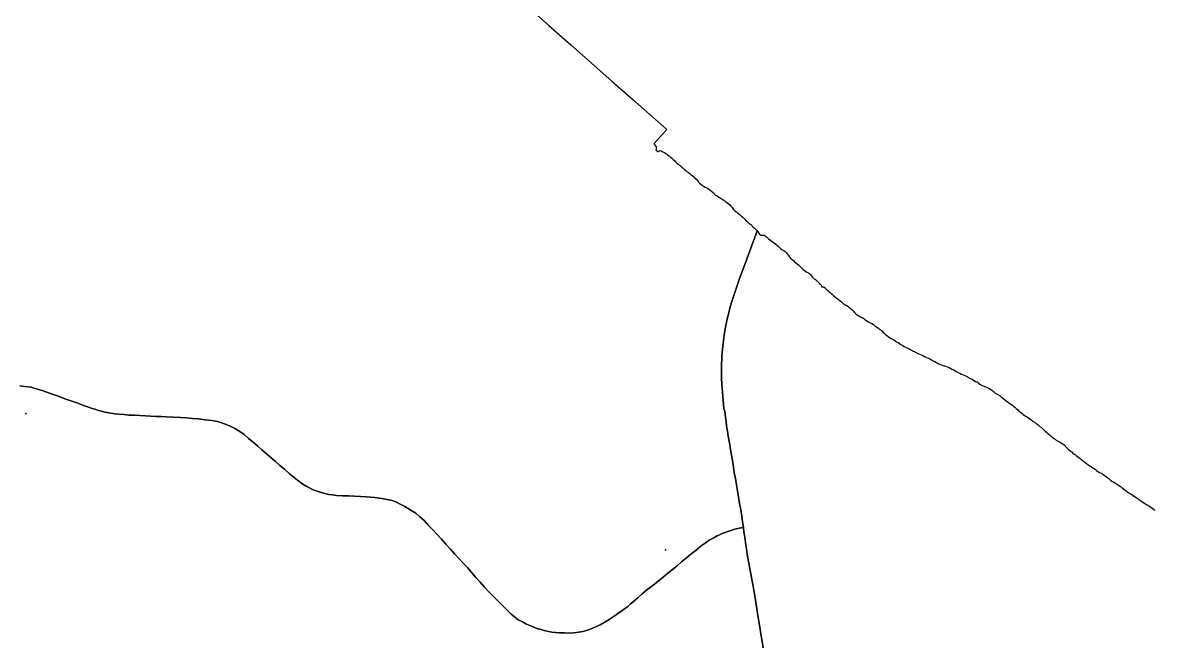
# Model space of a CAD drawing. Header units: inches. Extents: x 11258954 to 11313122, y 3645444 to 3695200.
# Drawn here: x 11284530 to 11292280, y 3682498 to 3686759 of the extents above; entities that cross this region are included whole.
import ezdxf

# ---------------------------------------------------------------- set-up
doc = ezdxf.new("R2010")
doc.units = ezdxf.units.IN
doc.header["$MEASUREMENT"] = 0
for name, color, linetype in [('CorporateLimit', 22, 'Continuous'), ('PollingPlace', 42, 'Continuous'), ('VotingPrecinct', 233, 'Continuous'), ('Ward', 133, 'Continuous')]:
    doc.layers.add(name, color=color, linetype=linetype)

msp = doc.modelspace()

# ---------------------------------------------------------------- linework, layer by layer
at = {"layer": 'CorporateLimit'}
msp.add_polyline3d([(11288000, 3686858, 0), (11288134, 3686739.75, 0), (11288285, 3686608.25, 0), (11288445, 3686465.75, 0), (11288566, 3686359.5, 0), (11288708, 3686233.75, 0), (11288942, 3686028.25, 0), (11288853, 3685930.75, 0), (11288858, 3685926.5, 0), (11288862, 3685919.5, 0), (11288868, 3685910, 0), (11288869, 3685903.75, 0), (11288869, 3685899.5, 0), (11288868, 3685892.25, 0), (11288866, 3685889, 0), (11288868, 3685887.5, 0), (11288880, 3685877.25, 0), (11288881, 3685878.25, 0), (11288883, 3685878.25, 0), (11288892, 3685883, 0), (11288897, 3685883.5, 0), (11288902, 3685883, 0), (11288910, 3685878, 0), (11288919, 3685872.5, 0), (11288928, 3685867.5, 0), (11288939, 3685861.25, 0), (11288947, 3685855, 0), (11288957, 3685847.5, 0), (11288967, 3685838.75, 0), (11288976, 3685831.5, 0), (11288985, 3685822.25, 0), (11288993, 3685814.75, 0), (11289001, 3685807.5, 0), (11289008, 3685799.5, 0), (11289017, 3685793.5, 0), (11289025, 3685786, 0), (11289035, 3685778.75, 0), (11289045, 3685771, 0), (11289054, 3685763, 0), (11289060, 3685756.5, 0), (11289063, 3685753.25, 0), (11289071, 3685746.75, 0), (11289079, 3685739.5, 0), (11289081, 3685738.25, 0), (11289090, 3685733, 0), (11289100, 3685726, 0), (11289108, 3685718.5, 0), (11289117, 3685711.25, 0), (11289126, 3685703.5, 0), (11289134, 3685695.75, 0), (11289144, 3685687.5, 0), (11289151, 3685678.5, 0), (11289159, 3685668.25, 0), (11289166, 3685660, 0), (11289174, 3685652.75, 0), (11289183, 3685646, 0), (11289184, 3685645, 0), (11289193, 3685639.25, 0), (11289203, 3685633.75, 0), (11289215, 3685628.5, 0), (11289226, 3685621, 0), (11289237, 3685614, 0), (11289248, 3685606.5, 0), (11289258, 3685597.75, 0), (11289266, 3685589.75, 0), (11289269, 3685586.5, 0), (11289273, 3685581.25, 0), (11289273, 3685581, 0), (11289279, 3685576.75, 0), (11289283, 3685574, 0), (11289288, 3685570.75, 0), (11289298, 3685565.25, 0), (11289307, 3685560, 0), (11289317, 3685554.25, 0), (11289326, 3685548.5, 0), (11289335, 3685541.5, 0), (11289338, 3685539, 0), (11289345, 3685534, 0), (11289353, 3685527.5, 0), (11289361, 3685521.25, 0), (11289370, 3685514.75, 0), (11289381, 3685504, 0), (11289390, 3685493.5, 0), (11289396, 3685482.25, 0), (11289402, 3685475.5, 0), (11289405, 3685473.5, 0), (11289408, 3685471.25, 0), (11289418, 3685464.5, 0), (11289426, 3685457.5, 0), (11289435, 3685450, 0), (11289441, 3685445, 0), (11289443, 3685443.75, 0), (11289450, 3685438.25, 0), (11289453, 3685435.5, 0), (11289461, 3685428.25, 0), (11289469, 3685421.5, 0), (11289476, 3685413.5, 0), (11289482, 3685405.5, 0), (11289490, 3685399.5, 0), (11289499, 3685392.5, 0), (11289508, 3685385.5, 0), (11289517, 3685377.5, 0), (11289525, 3685368.75, 0), (11289527, 3685367.25, 0), (11289531, 3685362.25, 0), (11289540, 3685354, 0), (11289549, 3685345.25, 0), (11289557, 3685336.5, 0), (11289564, 3685328, 0), (11289571, 3685318, 0), (11289578, 3685309.25, 0), (11289585, 3685305.5, 0), (11289596, 3685304.25, 0), (11289606, 3685304, 0), (11289616, 3685300.5, 0), (11289617, 3685298, 0), (11289624, 3685293, 0), (11289626, 3685291.5, 0), (11289632, 3685285.5, 0), (11289641, 3685277.5, 0), (11289651, 3685269.5, 0), (11289659, 3685262.5, 0), (11289662, 3685260.5, 0), (11289668, 3685257, 0), (11289679, 3685250.25, 0), (11289687, 3685244.25, 0), (11289696, 3685236.75, 0), (11289705, 3685228.5, 0), (11289708, 3685225.25, 0), (11289713, 3685220, 0), (11289719, 3685214.5, 0), (11289722, 3685211.25, 0), (11289732, 3685204.5, 0), (11289732, 3685204.25, 0), (11289743, 3685199, 0), (11289751, 3685194, 0), (11289757, 3685188, 0), (11289759, 3685186.25, 0), (11289760, 3685184.5, 0), (11289766, 3685176.25, 0), (11289772, 3685167.75, 0), (11289780, 3685157.75, 0), (11289786, 3685149, 0), (11289791, 3685143, 0), (11289793, 3685141.75, 0), (11289800, 3685137.25, 0), (11289808, 3685131, 0), (11289816, 3685122.75, 0), (11289824, 3685116.5, 0), (11289834, 3685109, 0), (11289843, 3685101.5, 0), (11289851, 3685094.5, 0), (11289858, 3685087.5, 0), (11289865, 3685079, 0), (11289873, 3685071.5, 0), (11289882, 3685064.5, 0), (11289891, 3685057.75, 0), (11289901, 3685051.5, 0), (11289911, 3685046.25, 0), (11289920, 3685040, 0), (11289928, 3685033.5, 0), (11289932, 3685027, 0), (11289932, 3685026.25, 0), (11289936, 3685019.25, 0), (11289941, 3685014.25, 0), (11289949, 3685008.5, 0), (11289952, 3685005.75, 0), (11289959, 3685000.5, 0), (11289967, 3684994.75, 0), (11289974, 3684987.5, 0), (11289982, 3684979, 0), (11289990, 3684972.25, 0), (11289998, 3684965.25, 0), (11290001, 3684961, 0), (11290001, 3684956.25, 0), (11290000, 3684952.75, 0), (11290003, 3684951.5, 0), (11290012, 3684951.25, 0), (11290019, 3684948.25, 0), (11290027, 3684942, 0), (11290030, 3684938.5, 0), (11290035, 3684933, 0), (11290037, 3684931.5, 0), (11290044, 3684925.5, 0), (11290052, 3684919, 0), (11290060, 3684913, 0), (11290068, 3684906.25, 0), (11290076, 3684897.75, 0), (11290086, 3684889.25, 0), (11290097, 3684880.25, 0), (11290107, 3684871.5, 0), (11290117, 3684863.75, 0), (11290129, 3684855.75, 0), (11290137, 3684849.5, 0), (11290147, 3684840.5, 0), (11290157, 3684832.25, 0), (11290162, 3684829, 0), (11290169, 3684825, 0), (11290182, 3684818.75, 0), (11290189, 3684812.75, 0), (11290199, 3684803.25, 0), (11290210, 3684794.5, 0), (11290218, 3684786.5, 0), (11290227, 3684776, 0), (11290236, 3684766.75, 0), (11290245, 3684758.75, 0), (11290256, 3684752, 0), (11290267, 3684745.75, 0), (11290279, 3684741.25, 0), (11290290, 3684734.25, 0), (11290300, 3684726.5, 0), (11290300, 3684726, 0), (11290311, 3684718.75, 0), (11290322, 3684712, 0), (11290330, 3684707.75, 0), (11290334, 3684706, 0), (11290345, 3684699.75, 0), (11290356, 3684693, 0), (11290367, 3684685.5, 0), (11290378, 3684678, 0), (11290387, 3684671, 0), (11290388, 3684670.25, 0), (11290399, 3684662.25, 0), (11290410, 3684655.25, 0), (11290416, 3684649.25, 0), (11290423, 3684639.75, 0), (11290430, 3684634, 0), (11290432, 3684632, 0), (11290440, 3684625, 0), (11290449, 3684618.75, 0), (11290457, 3684612.25, 0), (11290466, 3684605.5, 0), (11290478, 3684598.5, 0), (11290488, 3684593.25, 0), (11290497, 3684587.75, 0), (11290507, 3684579.75, 0), (11290515, 3684574.5, 0), (11290525, 3684569.5, 0), (11290535, 3684564, 0), (11290536, 3684563.5, 0), (11290545, 3684557.5, 0), (11290557, 3684550.5, 0), (11290567, 3684543.75, 0), (11290575, 3684538.5, 0), (11290577, 3684537.75, 0), (11290586, 3684534.25, 0), (11290587, 3684533.75, 0), (11290596, 3684529.25, 0), (11290605, 3684524, 0), (11290617, 3684517.5, 0), (11290626, 3684512.25, 0), (11290627, 3684511.75, 0), (11290630, 3684510.25, 0), (11290639, 3684506, 0), (11290649, 3684501, 0), (11290652, 3684499.25, 0), (11290660, 3684495.75, 0), (11290672, 3684490.75, 0), (11290683, 3684485.75, 0), (11290694, 3684481, 0), (11290706, 3684475, 0), (11290719, 3684468.25, 0), (11290731, 3684463.25, 0), (11290743, 3684458, 0), (11290754, 3684452, 0), (11290765, 3684445.75, 0), (11290776, 3684440.5, 0), (11290788, 3684433.5, 0), (11290799, 3684426.75, 0), (11290806, 3684424.25, 0), (11290814, 3684419.25, 0), (11290826, 3684414.5, 0), (11290839, 3684411, 0), (11290850, 3684407.5, 0), (11290862, 3684403.5, 0), (11290874, 3684399, 0), (11290882, 3684395.25, 0), (11290884, 3684394.25, 0), (11290894, 3684388.5, 0), (11290906, 3684383, 0), (11290917, 3684376, 0), (11290927, 3684369.75, 0), (11290937, 3684364.75, 0), (11290949, 3684359.75, 0), (11290960, 3684354.25, 0), (11290971, 3684349, 0), (11290977, 3684346.25, 0), (11290983, 3684343.75, 0), (11290993, 3684339.25, 0), (11291000, 3684334.75, 0), (11291004, 3684332.75, 0), (11291010, 3684329, 0), (11291014, 3684326.25, 0), (11291025, 3684321.25, 0), (11291033, 3684318.5, 0), (11291042, 3684312, 0), (11291052, 3684305.25, 0), (11291061, 3684302, 0), (11291063, 3684301.25, 0), (11291064, 3684301, 0), (11291070, 3684297.75, 0), (11291076, 3684291.25, 0), (11291085, 3684285.25, 0), (11291093, 3684279.5, 0), (11291100, 3684276.25, 0), (11291108, 3684274.75, 0), (11291120, 3684269.5, 0), (11291130, 3684265, 0), (11291140, 3684260.75, 0), (11291151, 3684254.75, 0), (11291161, 3684249.5, 0), (11291174, 3684239, 0), (11291176, 3684237.5, 0), (11291186, 3684227.75, 0), (11291199, 3684219.25, 0), (11291199, 3684219, 0), (11291215, 3684210.75, 0), (11291224, 3684205.75, 0), (11291232, 3684199.25, 0), (11291243, 3684188.5, 0), (11291252, 3684183, 0), (11291257, 3684178.25, 0), (11291266, 3684171.5, 0), (11291282, 3684160.5, 0), (11291291, 3684153.5, 0), (11291308, 3684141, 0), (11291316, 3684134.75, 0), (11291325, 3684127.25, 0), (11291334, 3684119.25, 0), (11291342, 3684110.75, 0), (11291353, 3684100, 0), (11291356, 3684097.5, 0), (11291366, 3684090.75, 0), (11291374, 3684084, 0), (11291382, 3684077, 0), (11291391, 3684071.5, 0), (11291400, 3684066.25, 0), (11291409, 3684060.75, 0), (11291418, 3684054.5, 0), (11291427, 3684047.25, 0), (11291436, 3684040.25, 0), (11291442, 3684035.75, 0), (11291446, 3684032.75, 0), (11291456, 3684026.5, 0), (11291465, 3684020.25, 0), (11291468, 3684018.25, 0), (11291476, 3684012.5, 0), (11291477, 3684011.75, 0), (11291484, 3684005.75, 0), (11291491, 3684000, 0), (11291495.4935, 3683996.377, 0), (11291499, 3683994.25, 0), (11291508, 3683987.5, 0), (11291516, 3683979.75, 0), (11291524, 3683972, 0), (11291533, 3683964.25, 0), (11291541, 3683956.5, 0), (11291548, 3683949.25, 0), (11291557, 3683943, 0), (11291565, 3683936.75, 0), (11291573, 3683929.5, 0), (11291581, 3683922.5, 0), (11291592, 3683914.25, 0), (11291600, 3683908.25, 0), (11291608, 3683902.5, 0), (11291617, 3683897.5, 0), (11291626, 3683892, 0), (11291635, 3683887.25, 0), (11291645, 3683882, 0), (11291654, 3683876.75, 0), (11291662, 3683870.5, 0), (11291670, 3683862, 0), (11291679, 3683852.25, 0), (11291686, 3683845, 0), (11291695, 3683836, 0), (11291703, 3683829.5, 0), (11291714, 3683821, 0), (11291722, 3683813.75, 0), (11291730, 3683807.25, 0), (11291739, 3683801.25, 0), (11291744, 3683797.5, 0), (11291753, 3683790.75, 0), (11291762, 3683784, 0), (11291771, 3683776.75, 0), (11291780, 3683770.25, 0), (11291788, 3683763.75, 0), (11291796, 3683757, 0), (11291805, 3683750.5, 0), (11291813, 3683743.5, 0), (11291821, 3683737, 0), (11291831, 3683730.75, 0), (11291840, 3683724.75, 0), (11291849, 3683719.25, 0), (11291858, 3683712.75, 0), (11291867, 3683707, 0), (11291876, 3683700.75, 0), (11291885, 3683694.75, 0), (11291893, 3683688, 0), (11291904, 3683681.5, 0), (11291915, 3683675.75, 0), (11291924, 3683670.5, 0), (11291933, 3683664.5, 0), (11291943, 3683658, 0), (11291953, 3683650.25, 0), (11291962, 3683643.5, 0), (11291971, 3683636.25, 0), (11291980, 3683628.75, 0), (11291990, 3683622.5, 0), (11291999, 3683616.25, 0), (11292009, 3683610.75, 0), (11292020, 3683603.25, 0), (11292032, 3683595.25, 0), (11292042, 3683589, 0), (11292052, 3683582.5, 0), (11292060, 3683575.75, 0), (11292069, 3683568.25, 0), (11292077, 3683561, 0), (11292087, 3683554.25, 0), (11292095, 3683548, 0), (11292105, 3683542.5, 0), (11292115, 3683536.5, 0), (11292125, 3683530.25, 0), (11292135, 3683523.5, 0), (11292145, 3683516.5, 0), (11292156, 3683508.75, 0), (11292166, 3683501.75, 0), (11292176, 3683494.25, 0), (11292187, 3683486.5, 0), (11292198, 3683479.5, 0), (11292209, 3683473, 0), (11292220, 3683467, 0), (11292232, 3683459, 0), (11292242, 3683452, 0), (11292253, 3683444.75, 0), (11292264, 3683437.25, 0), (11292274, 3683430.75, 0), (11292284, 3683423.75, 0)], dxfattribs=at)
at = {"layer": 'PollingPlace'}
for p in [(11284552.284, 3684085.4195), (11288933.0335, 3683152.097)]:
    msp.add_point(p, dxfattribs=at)
at = {"layer": 'VotingPrecinct'}
for points in [[(11288000, 3686858, 0), (11288134, 3686739.75, 0), (11288285, 3686608.25, 0), (11288445, 3686465.75, 0), (11288566, 3686359.5, 0), (11288708, 3686233.75, 0), (11288942, 3686028.25, 0), (11288853, 3685930.75, 0), (11288858, 3685926.5, 0), (11288862, 3685919.5, 0), (11288868, 3685910, 0), (11288869, 3685903.75, 0), (11288869, 3685899.5, 0), (11288868, 3685892.25, 0), (11288866, 3685889, 0), (11288868, 3685887.5, 0), (11288880, 3685877.25, 0), (11288881, 3685878.25, 0), (11288883, 3685878.25, 0), (11288892, 3685883, 0), (11288897, 3685883.5, 0), (11288902, 3685883, 0), (11288910, 3685878, 0), (11288919, 3685872.5, 0), (11288928, 3685867.5, 0), (11288939, 3685861.25, 0), (11288947, 3685855, 0), (11288957, 3685847.5, 0), (11288967, 3685838.75, 0), (11288976, 3685831.5, 0), (11288985, 3685822.25, 0), (11288993, 3685814.75, 0), (11289001, 3685807.5, 0), (11289008, 3685799.5, 0), (11289017, 3685793.5, 0), (11289025, 3685786, 0), (11289035, 3685778.75, 0), (11289045, 3685771, 0), (11289054, 3685763, 0), (11289060, 3685756.5, 0), (11289063, 3685753.25, 0), (11289071, 3685746.75, 0), (11289079, 3685739.5, 0), (11289081, 3685738.25, 0), (11289090, 3685733, 0), (11289100, 3685726, 0), (11289108, 3685718.5, 0), (11289117, 3685711.25, 0), (11289126, 3685703.5, 0), (11289134, 3685695.75, 0), (11289144, 3685687.5, 0), (11289151, 3685678.5, 0), (11289159, 3685668.25, 0), (11289166, 3685660, 0), (11289174, 3685652.75, 0), (11289183, 3685646, 0), (11289184, 3685645, 0), (11289193, 3685639.25, 0), (11289203, 3685633.75, 0), (11289215, 3685628.5, 0), (11289226, 3685621, 0), (11289237, 3685614, 0), (11289248, 3685606.5, 0), (11289258, 3685597.75, 0), (11289266, 3685589.75, 0), (11289269, 3685586.5, 0), (11289273, 3685581.25, 0), (11289273, 3685581, 0), (11289279, 3685576.75, 0), (11289283, 3685574, 0), (11289288, 3685570.75, 0), (11289298, 3685565.25, 0), (11289307, 3685560, 0), (11289317, 3685554.25, 0), (11289326, 3685548.5, 0), (11289335, 3685541.5, 0), (11289338, 3685539, 0), (11289345, 3685534, 0), (11289353, 3685527.5, 0), (11289361, 3685521.25, 0), (11289370, 3685514.75, 0), (11289381, 3685504, 0), (11289390, 3685493.5, 0), (11289396, 3685482.25, 0), (11289402, 3685475.5, 0), (11289405, 3685473.5, 0), (11289408, 3685471.25, 0), (11289418, 3685464.5, 0), (11289426, 3685457.5, 0), (11289435, 3685450, 0), (11289441, 3685445, 0), (11289443, 3685443.75, 0), (11289450, 3685438.25, 0), (11289453, 3685435.5, 0), (11289461, 3685428.25, 0), (11289469, 3685421.5, 0), (11289476, 3685413.5, 0), (11289482, 3685405.5, 0), (11289490, 3685399.5, 0), (11289499, 3685392.5, 0), (11289508, 3685385.5, 0), (11289517, 3685377.5, 0), (11289525, 3685368.75, 0), (11289527, 3685367.25, 0), (11289531, 3685362.25, 0), (11289540, 3685354, 0), (11289549, 3685345.25, 0), (11289557, 3685336.5, 0), (11289559.481, 3685333.4875, 0), (11289515.719, 3685215.5655, 0), (11289474.65, 3685104.9, 0), (11289439.4, 3685008.55, 0), (11289399.4, 3684892.2, 0), (11289384.95, 3684844.9, 0), (11289373.7, 3684805.45, 0), (11289365.4, 3684774, 0), (11289355.5, 3684733.35, 0), (11289348, 3684699.15, 0), (11289341.45, 3684664.9, 0), (11289334, 3684620.15, 0), (11289328.8, 3684583.1, 0), (11289324.35, 3684545.15, 0), (11289322.45, 3684525.35, 0), (11289318.8, 3684473.65, 0), (11289316.05, 3684405.95, 0), (11289316.05, 3684368.1, 0), (11289316.85, 3684328.8, 0), (11289318.8, 3684285.85, 0), (11289321.961, 3684230.706, 0), (11289332.457, 3684118.273, 0), (11289334.9815, 3684110.703, 0), (11289337.821, 3684099.0295, 0), (11289343, 3684060.2495, 0), (11289347.0675, 3684030.125, 0), (11289351.135, 3684000.0005, 0), (11289351.1535, 3683999.8655, 0), (11289356.769, 3683964.1605, 0), (11289362.3845, 3683928.4555, 0), (11289368, 3683892.75, 0), (11289371.8815, 3683871.568, 0), (11289373.146, 3683864.664, 0), (11289377.814, 3683839.1925, 0), (11289382.481, 3683813.721, 0), (11289388.6835, 3683774.808, 0), (11289394.8855, 3683735.895, 0), (11289401.088, 3683696.982, 0), (11289406.0135, 3683668.1765, 0), (11289410.939, 3683639.3705, 0), (11289418.2925, 3683596.8305, 0), (11289425.6455, 3683554.2905, 0), (11289432.999, 3683511.75, 0), (11289440.3325, 3683468.0835, 0), (11289447.666, 3683424.417, 0), (11289454.9995, 3683380.7505, 0), (11289460.581, 3683343.029, 0), (11289466.1625, 3683305.3075, 0), (11289437.0815, 3683299.154, 0), (11289408, 3683292.9995, 0), (11289367.288, 3683278.8175, 0), (11289326.5765, 3683264.635, 0), (11289286.855, 3683246.893, 0), (11289259.3355, 3683232.0955, 0), (11289231.8165, 3683217.2975, 0), (11289204.662, 3683198.1705, 0), (11289177.508, 3683179.043, 0), (11289141.7545, 3683150.272, 0), (11289106.0005, 3683121.5005, 0), (11289074.5005, 3683095.3125, 0), (11289043, 3683069.1245, 0), (11289011.5, 3683042.937, 0), (11288979.9995, 3683016.749, 0), (11288947.9995, 3682990.666, 0), (11288916, 3682964.5835, 0), (11288884, 3682938.5005, 0), (11288856.667, 3682917.584, 0), (11288829.334, 3682896.6675, 0), (11288802.0005, 3682875.751, 0), (11288772.6675, 3682849.834, 0), (11288743.3335, 3682823.9175, 0), (11288714.0005, 3682798.0005, 0), (11288693.8575, 3682781.1355, 0), (11288673.7145, 3682764.27, 0), (11288643.143, 3682741.847, 0), (11288612.5715, 3682719.4235, 0), (11288582, 3682697.0005, 0), (11288547.5, 3682675.376, 0), (11288513, 3682653.751, 0), (11288483.9995, 3682639.126, 0), (11288454.9995, 3682624.5005, 0), (11288427.4995, 3682613.501, 0), (11288400, 3682602.501, 0), (11288365.242, 3682593.4485, 0), (11288323.5815, 3682586.8365, 0), (11288276.6295, 3682582.2075, 0), (11288240.3145, 3682582.354, 0), (11288203.9995, 3682582.5005, 0), (11288154.9315, 3682587.477, 0), (11288110.5835, 3682597.26, 0), (11288080.584, 3682605.738, 0), (11288050.584, 3682614.2165, 0), (11288015.3695, 3682628.224, 0), (11287980.1545, 3682642.2315, 0), (11287952.0775, 3682657.8655, 0), (11287924.0005, 3682673.4995, 0), (11287898.5, 3682693.3745, 0), (11287872.999, 3682713.2495, 0), (11287845.6655, 3682740.4165, 0), (11287818.3325, 3682767.5835, 0), (11287790.9995, 3682794.7505, 0), (11287756.5, 3682829.7505, 0), (11287722, 3682864.7505, 0), (11287692.667, 3682896.9165, 0), (11287663.334, 3682929.0825, 0), (11287634.0005, 3682961.249, 0), (11287606.0005, 3682994.249, 0), (11287578, 3683027.2495, 0), (11287548.667, 3683058.6665, 0), (11287519.333, 3683090.0835, 0), (11287490, 3683121.5005, 0), (11287459.25, 3683155.8755, 0), (11287428.5, 3683190.2505, 0), (11287397.75, 3683224.625, 0), (11287366.9995, 3683259, 0), (11287337.6665, 3683290.1665, 0), (11287308.3335, 3683321.3335, 0), (11287279.0005, 3683352.5, 0), (11287249.0005, 3683378.4995, 0), (11287223.0005, 3683403, 0), (11287185, 3683425.2505, 0), (11287146.999, 3683447.501, 0), (11287115.9995, 3683463.6255, 0), (11287085.0005, 3683479.75, 0), (11287060.001, 3683488.5005, 0), (11287025.209, 3683496.1725, 0), (11286990.417, 3683503.844, 0), (11286941.194, 3683510.698, 0), (11286913.1565, 3683512.2555, 0), (11286885.119, 3683513.8135, 0), (11286844.095, 3683515.8505, 0), (11286803.071, 3683517.888, 0), (11286762.0475, 3683519.925, 0), (11286721.0235, 3683521.9625, 0), (11286679.9995, 3683523.9995, 0), (11286652.9615, 3683527.6295, 0), (11286625.923, 3683531.259, 0), (11286600.3765, 3683537.178, 0), (11286574.83, 3683543.097, 0), (11286547.727, 3683552.4435, 0), (11286520.6235, 3683561.7895, 0), (11286476.0005, 3683584.25, 0), (11286449.5005, 3683601.6255, 0), (11286423.001, 3683619.0005, 0), (11286389.6675, 3683646.834, 0), (11286356.334, 3683674.667, 0), (11286323.0005, 3683702.5, 0), (11286292.2, 3683729.25, 0), (11286261.4, 3683756.0005, 0), (11286230.5995, 3683782.7505, 0), (11286199.7995, 3683809.5005, 0), (11286168.999, 3683836.2505, 0), (11286138.5735, 3683862.2605, 0), (11286108.148, 3683888.2705, 0), (11286077.7225, 3683914.281, 0), (11286047.297, 3683940.291, 0), (11286023.9995, 3683956.501, 0), (11285987.4625, 3683979.2745, 0), (11285946.186, 3684000, 0), (11285906.049, 3684016.4445, 0), (11285863.9845, 3684028.5925, 0), (11285825.9995, 3684036.249, 0), (11285780.5, 3684041.9995, 0), (11285735.001, 3684047.7505, 0), (11285694.0005, 3684050.75, 0), (11285652.9995, 3684053.7495, 0), (11285611.999, 3684056.749, 0), (11285562.9995, 3684059.2495, 0), (11285514, 3684061.75, 0), (11285478.6665, 3684063.167, 0), (11285443.333, 3684064.584, 0), (11285407.9995, 3684066.001, 0), (11285370.5, 3684068.001, 0), (11285333, 3684070.0005, 0), (11285295.5005, 3684072.0005, 0), (11285258.0005, 3684074.0005, 0), (11285223.416, 3684076.5025, 0), (11285188.8315, 3684079.005, 0), (11285161.7665, 3684082.592, 0), (11285134.701, 3684086.1795, 0), (11285094.438, 3684093.39, 0), (11285050, 3684104.5005, 0), (11285024.9995, 3684113.2505, 0), (11284999.9995, 3684122, 0), (11284973.924, 3684131.141, 0), (11284947.8485, 3684140.282, 0), (11284907.232, 3684154.5215, 0), (11284866.6155, 3684168.7605, 0), (11284825.999, 3684183, 0), (11284797, 3684193.7505, 0), (11284768, 3684204.5005, 0), (11284744.9995, 3684213, 0), (11284707.333, 3684225.9165, 0), (11284669.6665, 3684238.8335, 0), (11284632, 3684251.75, 0), (11284589.482, 3684264.2235, 0), (11284545, 3684270.0005, 0), (11284510.3335, 3684273.1675, 0)], [(11289600.95, 3682481.3, 0), (11289562.9, 3682718.15, 0), (11289543.15, 3682837.6, 0), (11289529.259, 3682925.853, 0), (11289492.999, 3683109.0005, 0), (11289486.999, 3683155.875, 0), (11289480.9995, 3683202.7495, 0), (11289475.2695, 3683238.798, 0), (11289469.5385, 3683274.8465, 0), (11289466.1625, 3683305.3075, 0), (11289460.581, 3683343.029, 0), (11289454.9995, 3683380.7505, 0), (11289447.666, 3683424.417, 0), (11289440.3325, 3683468.0835, 0), (11289432.999, 3683511.75, 0), (11289425.6455, 3683554.2905, 0), (11289418.2925, 3683596.8305, 0), (11289410.939, 3683639.3705, 0), (11289406.0135, 3683668.1765, 0), (11289401.088, 3683696.982, 0), (11289394.8855, 3683735.895, 0), (11289388.6835, 3683774.808, 0), (11289382.481, 3683813.721, 0), (11289377.814, 3683839.1925, 0), (11289373.146, 3683864.664, 0), (11289371.8815, 3683871.568, 0), (11289368, 3683892.75, 0), (11289362.3845, 3683928.4555, 0), (11289356.769, 3683964.1605, 0), (11289351.1535, 3683999.8655, 0), (11289351.135, 3684000.0005, 0), (11289347.0675, 3684030.125, 0), (11289343, 3684060.2495, 0), (11289337.821, 3684099.0295, 0), (11289334.9815, 3684110.703, 0), (11289332.457, 3684118.273, 0), (11289321.961, 3684230.706, 0), (11289318.8, 3684285.85, 0), (11289316.85, 3684328.8, 0), (11289316.05, 3684368.1, 0), (11289316.05, 3684405.95, 0), (11289318.8, 3684473.65, 0), (11289322.45, 3684525.35, 0), (11289324.35, 3684545.15, 0), (11289328.8, 3684583.1, 0), (11289334, 3684620.15, 0), (11289341.45, 3684664.9, 0), (11289348, 3684699.15, 0), (11289355.5, 3684733.35, 0), (11289365.4, 3684774, 0), (11289373.7, 3684805.45, 0), (11289384.95, 3684844.9, 0), (11289399.4, 3684892.2, 0), (11289439.4, 3685008.55, 0), (11289474.65, 3685104.9, 0), (11289515.719, 3685215.5655, 0), (11289559.481, 3685333.4875, 0), (11289564, 3685328, 0), (11289571, 3685318, 0), (11289578, 3685309.25, 0), (11289585, 3685305.5, 0), (11289596, 3685304.25, 0), (11289606, 3685304, 0), (11289616, 3685300.5, 0), (11289617, 3685298, 0), (11289624, 3685293, 0), (11289626, 3685291.5, 0), (11289632, 3685285.5, 0), (11289641, 3685277.5, 0), (11289651, 3685269.5, 0), (11289659, 3685262.5, 0), (11289662, 3685260.5, 0), (11289668, 3685257, 0), (11289679, 3685250.25, 0), (11289687, 3685244.25, 0), (11289696, 3685236.75, 0), (11289705, 3685228.5, 0), (11289708, 3685225.25, 0), (11289713, 3685220, 0), (11289719, 3685214.5, 0), (11289722, 3685211.25, 0), (11289732, 3685204.5, 0), (11289732, 3685204.25, 0), (11289743, 3685199, 0), (11289751, 3685194, 0), (11289757, 3685188, 0), (11289759, 3685186.25, 0), (11289760, 3685184.5, 0), (11289766, 3685176.25, 0), (11289772, 3685167.75, 0), (11289780, 3685157.75, 0), (11289786, 3685149, 0), (11289791, 3685143, 0), (11289793, 3685141.75, 0), (11289800, 3685137.25, 0), (11289808, 3685131, 0), (11289816, 3685122.75, 0), (11289824, 3685116.5, 0), (11289834, 3685109, 0), (11289843, 3685101.5, 0), (11289851, 3685094.5, 0), (11289858, 3685087.5, 0), (11289865, 3685079, 0), (11289873, 3685071.5, 0), (11289882, 3685064.5, 0), (11289891, 3685057.75, 0), (11289901, 3685051.5, 0), (11289911, 3685046.25, 0), (11289920, 3685040, 0), (11289928, 3685033.5, 0), (11289932, 3685027, 0), (11289932, 3685026.25, 0), (11289936, 3685019.25, 0), (11289941, 3685014.25, 0), (11289949, 3685008.5, 0), (11289952, 3685005.75, 0), (11289959, 3685000.5, 0), (11289967, 3684994.75, 0), (11289974, 3684987.5, 0), (11289982, 3684979, 0), (11289990, 3684972.25, 0), (11289998, 3684965.25, 0), (11290001, 3684961, 0), (11290001, 3684956.25, 0), (11290000, 3684952.75, 0), (11290003, 3684951.5, 0), (11290012, 3684951.25, 0), (11290019, 3684948.25, 0), (11290027, 3684942, 0), (11290030, 3684938.5, 0), (11290035, 3684933, 0), (11290037, 3684931.5, 0), (11290044, 3684925.5, 0), (11290052, 3684919, 0), (11290060, 3684913, 0), (11290068, 3684906.25, 0), (11290076, 3684897.75, 0), (11290086, 3684889.25, 0), (11290097, 3684880.25, 0), (11290107, 3684871.5, 0), (11290117, 3684863.75, 0), (11290129, 3684855.75, 0), (11290137, 3684849.5, 0), (11290147, 3684840.5, 0), (11290157, 3684832.25, 0), (11290162, 3684829, 0), (11290169, 3684825, 0), (11290182, 3684818.75, 0), (11290189, 3684812.75, 0), (11290199, 3684803.25, 0), (11290210, 3684794.5, 0), (11290218, 3684786.5, 0), (11290227, 3684776, 0), (11290236, 3684766.75, 0), (11290245, 3684758.75, 0), (11290256, 3684752, 0), (11290267, 3684745.75, 0), (11290279, 3684741.25, 0), (11290290, 3684734.25, 0), (11290300, 3684726.5, 0), (11290300, 3684726, 0), (11290311, 3684718.75, 0), (11290322, 3684712, 0), (11290330, 3684707.75, 0), (11290334, 3684706, 0), (11290345, 3684699.75, 0), (11290356, 3684693, 0), (11290367, 3684685.5, 0), (11290378, 3684678, 0), (11290387, 3684671, 0), (11290388, 3684670.25, 0), (11290399, 3684662.25, 0), (11290410, 3684655.25, 0), (11290416, 3684649.25, 0), (11290423, 3684639.75, 0), (11290430, 3684634, 0), (11290432, 3684632, 0), (11290440, 3684625, 0), (11290449, 3684618.75, 0), (11290457, 3684612.25, 0), (11290466, 3684605.5, 0), (11290478, 3684598.5, 0), (11290488, 3684593.25, 0), (11290497, 3684587.75, 0), (11290507, 3684579.75, 0), (11290515, 3684574.5, 0), (11290525, 3684569.5, 0), (11290535, 3684564, 0), (11290536, 3684563.5, 0), (11290545, 3684557.5, 0), (11290557, 3684550.5, 0), (11290567, 3684543.75, 0), (11290575, 3684538.5, 0), (11290577, 3684537.75, 0), (11290586, 3684534.25, 0), (11290587, 3684533.75, 0), (11290596, 3684529.25, 0), (11290605, 3684524, 0), (11290617, 3684517.5, 0), (11290626, 3684512.25, 0), (11290627, 3684511.75, 0), (11290630, 3684510.25, 0), (11290639, 3684506, 0), (11290649, 3684501, 0), (11290652, 3684499.25, 0), (11290660, 3684495.75, 0), (11290672, 3684490.75, 0), (11290683, 3684485.75, 0), (11290694, 3684481, 0), (11290706, 3684475, 0), (11290719, 3684468.25, 0), (11290731, 3684463.25, 0), (11290743, 3684458, 0), (11290754, 3684452, 0), (11290765, 3684445.75, 0), (11290776, 3684440.5, 0), (11290788, 3684433.5, 0), (11290799, 3684426.75, 0), (11290806, 3684424.25, 0), (11290814, 3684419.25, 0), (11290826, 3684414.5, 0), (11290839, 3684411, 0), (11290850, 3684407.5, 0), (11290862, 3684403.5, 0), (11290874, 3684399, 0), (11290882, 3684395.25, 0), (11290884, 3684394.25, 0), (11290894, 3684388.5, 0), (11290906, 3684383, 0), (11290917, 3684376, 0), (11290927, 3684369.75, 0), (11290937, 3684364.75, 0), (11290949, 3684359.75, 0), (11290960, 3684354.25, 0), (11290971, 3684349, 0), (11290977, 3684346.25, 0), (11290983, 3684343.75, 0), (11290993, 3684339.25, 0), (11291000, 3684334.75, 0), (11291004, 3684332.75, 0), (11291010, 3684329, 0), (11291014, 3684326.25, 0), (11291025, 3684321.25, 0), (11291033, 3684318.5, 0), (11291042, 3684312, 0), (11291052, 3684305.25, 0), (11291061, 3684302, 0), (11291063, 3684301.25, 0), (11291064, 3684301, 0), (11291070, 3684297.75, 0), (11291076, 3684291.25, 0), (11291085, 3684285.25, 0), (11291093, 3684279.5, 0), (11291100, 3684276.25, 0), (11291108, 3684274.75, 0), (11291120, 3684269.5, 0), (11291130, 3684265, 0), (11291140, 3684260.75, 0), (11291151, 3684254.75, 0), (11291161, 3684249.5, 0), (11291174, 3684239, 0), (11291176, 3684237.5, 0), (11291186, 3684227.75, 0), (11291199, 3684219.25, 0), (11291199, 3684219, 0), (11291215, 3684210.75, 0), (11291224, 3684205.75, 0), (11291232, 3684199.25, 0), (11291243, 3684188.5, 0), (11291252, 3684183, 0), (11291257, 3684178.25, 0), (11291266, 3684171.5, 0), (11291282, 3684160.5, 0), (11291291, 3684153.5, 0), (11291308, 3684141, 0), (11291316, 3684134.75, 0), (11291325, 3684127.25, 0), (11291334, 3684119.25, 0), (11291342, 3684110.75, 0), (11291353, 3684100, 0), (11291356, 3684097.5, 0), (11291366, 3684090.75, 0), (11291374, 3684084, 0), (11291382, 3684077, 0), (11291391, 3684071.5, 0), (11291400, 3684066.25, 0), (11291409, 3684060.75, 0), (11291418, 3684054.5, 0), (11291427, 3684047.25, 0), (11291436, 3684040.25, 0), (11291442, 3684035.75, 0), (11291446, 3684032.75, 0), (11291456, 3684026.5, 0), (11291465, 3684020.25, 0), (11291468, 3684018.25, 0), (11291476, 3684012.5, 0), (11291477, 3684011.75, 0), (11291484, 3684005.75, 0), (11291491, 3684000, 0), (11291495.4935, 3683996.377, 0), (11291499, 3683994.25, 0), (11291508, 3683987.5, 0), (11291516, 3683979.75, 0), (11291524, 3683972, 0), (11291533, 3683964.25, 0), (11291541, 3683956.5, 0), (11291548, 3683949.25, 0), (11291557, 3683943, 0), (11291565, 3683936.75, 0), (11291573, 3683929.5, 0), (11291581, 3683922.5, 0), (11291592, 3683914.25, 0), (11291600, 3683908.25, 0), (11291608, 3683902.5, 0), (11291617, 3683897.5, 0), (11291626, 3683892, 0), (11291635, 3683887.25, 0), (11291645, 3683882, 0), (11291654, 3683876.75, 0), (11291662, 3683870.5, 0), (11291670, 3683862, 0), (11291679, 3683852.25, 0), (11291686, 3683845, 0), (11291695, 3683836, 0), (11291703, 3683829.5, 0), (11291714, 3683821, 0), (11291722, 3683813.75, 0), (11291730, 3683807.25, 0), (11291739, 3683801.25, 0), (11291744, 3683797.5, 0), (11291753, 3683790.75, 0), (11291762, 3683784, 0), (11291771, 3683776.75, 0), (11291780, 3683770.25, 0), (11291788, 3683763.75, 0), (11291796, 3683757, 0), (11291805, 3683750.5, 0), (11291813, 3683743.5, 0), (11291821, 3683737, 0), (11291831, 3683730.75, 0), (11291840, 3683724.75, 0), (11291849, 3683719.25, 0), (11291858, 3683712.75, 0), (11291867, 3683707, 0), (11291876, 3683700.75, 0), (11291885, 3683694.75, 0), (11291893, 3683688, 0), (11291904, 3683681.5, 0), (11291915, 3683675.75, 0), (11291924, 3683670.5, 0), (11291933, 3683664.5, 0), (11291943, 3683658, 0), (11291953, 3683650.25, 0), (11291962, 3683643.5, 0), (11291971, 3683636.25, 0), (11291980, 3683628.75, 0), (11291990, 3683622.5, 0), (11291999, 3683616.25, 0), (11292009, 3683610.75, 0), (11292020, 3683603.25, 0), (11292032, 3683595.25, 0), (11292042, 3683589, 0), (11292052, 3683582.5, 0), (11292060, 3683575.75, 0), (11292069, 3683568.25, 0), (11292077, 3683561, 0), (11292087, 3683554.25, 0), (11292095, 3683548, 0), (11292105, 3683542.5, 0), (11292115, 3683536.5, 0), (11292125, 3683530.25, 0), (11292135, 3683523.5, 0), (11292145, 3683516.5, 0), (11292156, 3683508.75, 0), (11292166, 3683501.75, 0), (11292176, 3683494.25, 0), (11292187, 3683486.5, 0), (11292198, 3683479.5, 0), (11292209, 3683473, 0), (11292220, 3683467, 0), (11292232, 3683459, 0), (11292242, 3683452, 0), (11292253, 3683444.75, 0), (11292264, 3683437.25, 0), (11292274, 3683430.75, 0), (11292284, 3683423.75, 0)], [(11284510.3335, 3684273.1675, 0), (11284545, 3684270.0005, 0), (11284589.482, 3684264.2235, 0), (11284632, 3684251.75, 0), (11284669.6665, 3684238.8335, 0), (11284707.333, 3684225.9165, 0), (11284744.9995, 3684213, 0), (11284768, 3684204.5005, 0), (11284797, 3684193.7505, 0), (11284825.999, 3684183, 0), (11284866.6155, 3684168.7605, 0), (11284907.232, 3684154.5215, 0), (11284947.8485, 3684140.282, 0), (11284973.924, 3684131.141, 0), (11284999.9995, 3684122, 0), (11285024.9995, 3684113.2505, 0), (11285050, 3684104.5005, 0), (11285094.438, 3684093.39, 0), (11285134.701, 3684086.1795, 0), (11285161.7665, 3684082.592, 0), (11285188.8315, 3684079.005, 0), (11285223.416, 3684076.5025, 0), (11285258.0005, 3684074.0005, 0), (11285295.5005, 3684072.0005, 0), (11285333, 3684070.0005, 0), (11285370.5, 3684068.001, 0), (11285407.9995, 3684066.001, 0), (11285443.333, 3684064.584, 0), (11285478.6665, 3684063.167, 0), (11285514, 3684061.75, 0), (11285562.9995, 3684059.2495, 0), (11285611.999, 3684056.749, 0), (11285652.9995, 3684053.7495, 0), (11285694.0005, 3684050.75, 0), (11285735.001, 3684047.7505, 0), (11285780.5, 3684041.9995, 0), (11285825.9995, 3684036.249, 0), (11285863.9845, 3684028.5925, 0), (11285906.049, 3684016.4445, 0), (11285946.186, 3684000, 0), (11285987.4625, 3683979.2745, 0), (11286023.9995, 3683956.501, 0), (11286047.297, 3683940.291, 0), (11286077.7225, 3683914.281, 0), (11286108.148, 3683888.2705, 0), (11286138.5735, 3683862.2605, 0), (11286168.999, 3683836.2505, 0), (11286199.7995, 3683809.5005, 0), (11286230.5995, 3683782.7505, 0), (11286261.4, 3683756.0005, 0), (11286292.2, 3683729.25, 0), (11286323.0005, 3683702.5, 0), (11286356.334, 3683674.667, 0), (11286389.6675, 3683646.834, 0), (11286423.001, 3683619.0005, 0), (11286449.5005, 3683601.6255, 0), (11286476.0005, 3683584.25, 0), (11286520.6235, 3683561.7895, 0), (11286547.727, 3683552.4435, 0), (11286574.83, 3683543.097, 0), (11286600.3765, 3683537.178, 0), (11286625.923, 3683531.259, 0), (11286652.9615, 3683527.6295, 0), (11286679.9995, 3683523.9995, 0), (11286721.0235, 3683521.9625, 0), (11286762.0475, 3683519.925, 0), (11286803.071, 3683517.888, 0), (11286844.095, 3683515.8505, 0), (11286885.119, 3683513.8135, 0), (11286913.1565, 3683512.2555, 0), (11286941.194, 3683510.698, 0), (11286990.417, 3683503.844, 0), (11287025.209, 3683496.1725, 0), (11287060.001, 3683488.5005, 0), (11287085.0005, 3683479.75, 0), (11287115.9995, 3683463.6255, 0), (11287146.999, 3683447.501, 0), (11287185, 3683425.2505, 0), (11287223.0005, 3683403, 0), (11287249.0005, 3683378.4995, 0), (11287279.0005, 3683352.5, 0), (11287308.3335, 3683321.3335, 0), (11287337.6665, 3683290.1665, 0), (11287366.9995, 3683259, 0), (11287397.75, 3683224.625, 0), (11287428.5, 3683190.2505, 0), (11287459.25, 3683155.8755, 0), (11287490, 3683121.5005, 0), (11287519.333, 3683090.0835, 0), (11287548.667, 3683058.6665, 0), (11287578, 3683027.2495, 0), (11287606.0005, 3682994.249, 0), (11287634.0005, 3682961.249, 0), (11287663.334, 3682929.0825, 0), (11287692.667, 3682896.9165, 0), (11287722, 3682864.7505, 0), (11287756.5, 3682829.7505, 0), (11287790.9995, 3682794.7505, 0), (11287818.3325, 3682767.5835, 0), (11287845.6655, 3682740.4165, 0), (11287872.999, 3682713.2495, 0), (11287898.5, 3682693.3745, 0), (11287924.0005, 3682673.4995, 0), (11287952.0775, 3682657.8655, 0), (11287980.1545, 3682642.2315, 0), (11288015.3695, 3682628.224, 0), (11288050.584, 3682614.2165, 0), (11288080.584, 3682605.738, 0), (11288110.5835, 3682597.26, 0), (11288154.9315, 3682587.477, 0), (11288203.9995, 3682582.5005, 0), (11288240.3145, 3682582.354, 0), (11288276.6295, 3682582.2075, 0), (11288323.5815, 3682586.8365, 0), (11288365.242, 3682593.4485, 0), (11288400, 3682602.501, 0), (11288427.4995, 3682613.501, 0), (11288454.9995, 3682624.5005, 0), (11288483.9995, 3682639.126, 0), (11288513, 3682653.751, 0), (11288547.5, 3682675.376, 0), (11288582, 3682697.0005, 0), (11288612.5715, 3682719.4235, 0), (11288643.143, 3682741.847, 0), (11288673.7145, 3682764.27, 0), (11288693.8575, 3682781.1355, 0), (11288714.0005, 3682798.0005, 0), (11288743.3335, 3682823.9175, 0), (11288772.6675, 3682849.834, 0), (11288802.0005, 3682875.751, 0), (11288829.334, 3682896.6675, 0), (11288856.667, 3682917.584, 0), (11288884, 3682938.5005, 0), (11288916, 3682964.5835, 0), (11288947.9995, 3682990.666, 0), (11288979.9995, 3683016.749, 0), (11289011.5, 3683042.937, 0), (11289043, 3683069.1245, 0), (11289074.5005, 3683095.3125, 0), (11289106.0005, 3683121.5005, 0), (11289141.7545, 3683150.272, 0), (11289177.508, 3683179.043, 0), (11289204.662, 3683198.1705, 0), (11289231.8165, 3683217.2975, 0), (11289259.3355, 3683232.0955, 0), (11289286.855, 3683246.893, 0), (11289326.5765, 3683264.635, 0), (11289367.288, 3683278.8175, 0), (11289408, 3683292.9995, 0), (11289437.0815, 3683299.154, 0), (11289466.1625, 3683305.3075, 0), (11289469.5385, 3683274.8465, 0), (11289475.2695, 3683238.798, 0), (11289480.9995, 3683202.7495, 0), (11289486.999, 3683155.875, 0), (11289492.999, 3683109.0005, 0), (11289529.259, 3682925.853, 0), (11289543.15, 3682837.6, 0), (11289562.9, 3682718.15, 0), (11289600.95, 3682481.3, 0)]]:
    msp.add_polyline3d(points, dxfattribs=at)
at = {"layer": 'Ward'}
for points in [[(11288000, 3686858, 0), (11288134, 3686739.75, 0), (11288285, 3686608.25, 0), (11288445, 3686465.75, 0), (11288566, 3686359.5, 0), (11288708, 3686233.75, 0), (11288942, 3686028.25, 0), (11288853, 3685930.75, 0), (11288858, 3685926.5, 0), (11288862, 3685919.5, 0), (11288868, 3685910, 0), (11288869, 3685903.75, 0), (11288869, 3685899.5, 0), (11288868, 3685892.25, 0), (11288866, 3685889, 0), (11288868, 3685887.5, 0), (11288880, 3685877.25, 0), (11288881, 3685878.25, 0), (11288883, 3685878.25, 0), (11288892, 3685883, 0), (11288897, 3685883.5, 0), (11288902, 3685883, 0), (11288910, 3685878, 0), (11288919, 3685872.5, 0), (11288928, 3685867.5, 0), (11288939, 3685861.25, 0), (11288947, 3685855, 0), (11288957, 3685847.5, 0), (11288967, 3685838.75, 0), (11288976, 3685831.5, 0), (11288985, 3685822.25, 0), (11288993, 3685814.75, 0), (11289001, 3685807.5, 0), (11289008, 3685799.5, 0), (11289017, 3685793.5, 0), (11289025, 3685786, 0), (11289035, 3685778.75, 0), (11289045, 3685771, 0), (11289054, 3685763, 0), (11289060, 3685756.5, 0), (11289063, 3685753.25, 0), (11289071, 3685746.75, 0), (11289079, 3685739.5, 0), (11289081, 3685738.25, 0), (11289090, 3685733, 0), (11289100, 3685726, 0), (11289108, 3685718.5, 0), (11289117, 3685711.25, 0), (11289126, 3685703.5, 0), (11289134, 3685695.75, 0), (11289144, 3685687.5, 0), (11289147.549, 3685682.9375, 0), (11289151, 3685678.5, 0), (11289159, 3685668.25, 0), (11289166, 3685660, 0), (11289174, 3685652.75, 0), (11289183, 3685646, 0), (11289184, 3685645, 0), (11289187.6705, 3685642.655, 0), (11289193, 3685639.25, 0), (11289203, 3685633.75, 0), (11289215, 3685628.5, 0), (11289226, 3685621, 0), (11289237, 3685614, 0), (11289248, 3685606.5, 0), (11289258, 3685597.75, 0), (11289266, 3685589.75, 0), (11289269, 3685586.5, 0), (11289273, 3685581.25, 0), (11289273, 3685581, 0), (11289279, 3685576.75, 0), (11289283, 3685574, 0), (11289288, 3685570.75, 0), (11289298, 3685565.25, 0), (11289307, 3685560, 0), (11289317, 3685554.25, 0), (11289326, 3685548.5, 0), (11289335, 3685541.5, 0), (11289338, 3685539, 0), (11289345, 3685534, 0), (11289353, 3685527.5, 0), (11289361, 3685521.25, 0), (11289370, 3685514.75, 0), (11289381, 3685504, 0), (11289390, 3685493.5, 0), (11289396, 3685482.25, 0), (11289402, 3685475.5, 0), (11289405, 3685473.5, 0), (11289408, 3685471.25, 0), (11289418, 3685464.5, 0), (11289426, 3685457.5, 0), (11289435, 3685450, 0), (11289441, 3685445, 0), (11289443, 3685443.75, 0), (11289450, 3685438.25, 0), (11289453, 3685435.5, 0), (11289461, 3685428.25, 0), (11289469, 3685421.5, 0), (11289476, 3685413.5, 0), (11289482, 3685405.5, 0), (11289490, 3685399.5, 0), (11289499, 3685392.5, 0), (11289508, 3685385.5, 0), (11289517, 3685377.5, 0), (11289525, 3685368.75, 0), (11289527, 3685367.25, 0), (11289531, 3685362.25, 0), (11289540, 3685354, 0), (11289549, 3685345.25, 0), (11289557, 3685336.5, 0), (11289559.481, 3685333.4875, 0), (11289515.719, 3685215.5655, 0), (11289474.65, 3685104.9, 0), (11289439.4, 3685008.55, 0), (11289399.4, 3684892.2, 0), (11289384.95, 3684844.9, 0), (11289373.7, 3684805.45, 0), (11289365.4, 3684774, 0), (11289355.5, 3684733.35, 0), (11289348, 3684699.15, 0), (11289341.45, 3684664.9, 0), (11289334, 3684620.15, 0), (11289328.8, 3684583.1, 0), (11289324.35, 3684545.15, 0), (11289322.45, 3684525.35, 0), (11289318.8, 3684473.65, 0), (11289316.05, 3684405.95, 0), (11289316.05, 3684368.1, 0), (11289316.85, 3684328.8, 0), (11289318.8, 3684285.85, 0), (11289321.961, 3684230.706, 0), (11289332.457, 3684118.273, 0), (11289334.9815, 3684110.703, 0), (11289337.821, 3684099.0295, 0), (11289343, 3684060.2495, 0), (11289347.0675, 3684030.125, 0), (11289351.135, 3684000.0005, 0), (11289351.1535, 3683999.8655, 0), (11289356.769, 3683964.1605, 0), (11289362.3845, 3683928.4555, 0), (11289368, 3683892.75, 0), (11289371.8815, 3683871.568, 0), (11289373.146, 3683864.664, 0), (11289377.814, 3683839.1925, 0), (11289382.481, 3683813.721, 0), (11289388.6835, 3683774.808, 0), (11289394.8855, 3683735.895, 0), (11289401.088, 3683696.982, 0), (11289406.0135, 3683668.1765, 0), (11289410.939, 3683639.3705, 0), (11289418.2925, 3683596.8305, 0), (11289425.6455, 3683554.2905, 0), (11289432.999, 3683511.75, 0), (11289440.3325, 3683468.0835, 0), (11289447.666, 3683424.417, 0), (11289454.9995, 3683380.7505, 0), (11289460.581, 3683343.029, 0), (11289466.1625, 3683305.3075, 0), (11289469.5385, 3683274.8465, 0), (11289475.2695, 3683238.798, 0), (11289480.9995, 3683202.7495, 0), (11289486.999, 3683155.875, 0), (11289492.999, 3683109.0005, 0), (11289529.259, 3682925.853, 0), (11289543.15, 3682837.6, 0), (11289562.9, 3682718.15, 0), (11289600.95, 3682481.3, 0)], [(11289600.95, 3682481.3, 0), (11289562.9, 3682718.15, 0), (11289543.15, 3682837.6, 0), (11289529.259, 3682925.853, 0), (11289492.999, 3683109.0005, 0), (11289486.999, 3683155.875, 0), (11289480.9995, 3683202.7495, 0), (11289475.2695, 3683238.798, 0), (11289469.5385, 3683274.8465, 0), (11289466.1625, 3683305.3075, 0), (11289460.581, 3683343.029, 0), (11289454.9995, 3683380.7505, 0), (11289447.666, 3683424.417, 0), (11289440.3325, 3683468.0835, 0), (11289432.999, 3683511.75, 0), (11289425.6455, 3683554.2905, 0), (11289418.2925, 3683596.8305, 0), (11289410.939, 3683639.3705, 0), (11289406.0135, 3683668.1765, 0), (11289401.088, 3683696.982, 0), (11289394.8855, 3683735.895, 0), (11289388.6835, 3683774.808, 0), (11289382.481, 3683813.721, 0), (11289377.814, 3683839.1925, 0), (11289373.146, 3683864.664, 0), (11289371.8815, 3683871.568, 0), (11289368, 3683892.75, 0), (11289362.3845, 3683928.4555, 0), (11289356.769, 3683964.1605, 0), (11289351.1535, 3683999.8655, 0), (11289351.135, 3684000.0005, 0), (11289347.0675, 3684030.125, 0), (11289343, 3684060.2495, 0), (11289337.821, 3684099.0295, 0), (11289334.9815, 3684110.703, 0), (11289332.457, 3684118.273, 0), (11289321.961, 3684230.706, 0), (11289318.8, 3684285.85, 0), (11289316.85, 3684328.8, 0), (11289316.05, 3684368.1, 0), (11289316.05, 3684405.95, 0), (11289318.8, 3684473.65, 0), (11289322.45, 3684525.35, 0), (11289324.35, 3684545.15, 0), (11289328.8, 3684583.1, 0), (11289334, 3684620.15, 0), (11289341.45, 3684664.9, 0), (11289348, 3684699.15, 0), (11289355.5, 3684733.35, 0), (11289365.4, 3684774, 0), (11289373.7, 3684805.45, 0), (11289384.95, 3684844.9, 0), (11289399.4, 3684892.2, 0), (11289439.4, 3685008.55, 0), (11289474.65, 3685104.9, 0), (11289515.719, 3685215.5655, 0), (11289559.481, 3685333.4875, 0), (11289564, 3685328, 0), (11289571, 3685318, 0), (11289578, 3685309.25, 0), (11289585, 3685305.5, 0), (11289596, 3685304.25, 0), (11289606, 3685304, 0), (11289616, 3685300.5, 0), (11289617, 3685298, 0), (11289624, 3685293, 0), (11289626, 3685291.5, 0), (11289632, 3685285.5, 0), (11289641, 3685277.5, 0), (11289651, 3685269.5, 0), (11289659, 3685262.5, 0), (11289662, 3685260.5, 0), (11289668, 3685257, 0), (11289679, 3685250.25, 0), (11289687, 3685244.25, 0), (11289696, 3685236.75, 0), (11289705, 3685228.5, 0), (11289708, 3685225.25, 0), (11289713, 3685220, 0), (11289719, 3685214.5, 0), (11289722, 3685211.25, 0), (11289732, 3685204.5, 0), (11289732, 3685204.25, 0), (11289743, 3685199, 0), (11289751, 3685194, 0), (11289757, 3685188, 0), (11289759, 3685186.25, 0), (11289760, 3685184.5, 0), (11289766, 3685176.25, 0), (11289772, 3685167.75, 0), (11289780, 3685157.75, 0), (11289786, 3685149, 0), (11289791, 3685143, 0), (11289793, 3685141.75, 0), (11289800, 3685137.25, 0), (11289808, 3685131, 0), (11289816, 3685122.75, 0), (11289824, 3685116.5, 0), (11289834, 3685109, 0), (11289843, 3685101.5, 0), (11289851, 3685094.5, 0), (11289858, 3685087.5, 0), (11289865, 3685079, 0), (11289873, 3685071.5, 0), (11289882, 3685064.5, 0), (11289891, 3685057.75, 0), (11289901, 3685051.5, 0), (11289911, 3685046.25, 0), (11289920, 3685040, 0), (11289928, 3685033.5, 0), (11289932, 3685027, 0), (11289932, 3685026.25, 0), (11289936, 3685019.25, 0), (11289941, 3685014.25, 0), (11289949, 3685008.5, 0), (11289952, 3685005.75, 0), (11289959, 3685000.5, 0), (11289967, 3684994.75, 0), (11289974, 3684987.5, 0), (11289978.8335, 3684982.3645, 0), (11289982, 3684979, 0), (11289990, 3684972.25, 0), (11289998, 3684965.25, 0), (11290001, 3684961, 0), (11290001, 3684956.25, 0), (11290000, 3684952.75, 0), (11290003, 3684951.5, 0), (11290012, 3684951.25, 0), (11290019, 3684948.25, 0), (11290027, 3684942, 0), (11290030, 3684938.5, 0), (11290035, 3684933, 0), (11290037, 3684931.5, 0), (11290044, 3684925.5, 0), (11290048.748, 3684921.6425, 0), (11290052, 3684919, 0), (11290060, 3684913, 0), (11290068, 3684906.25, 0), (11290076, 3684897.75, 0), (11290086, 3684889.25, 0), (11290097, 3684880.25, 0), (11290107, 3684871.5, 0), (11290117, 3684863.75, 0), (11290129, 3684855.75, 0), (11290137, 3684849.5, 0), (11290147, 3684840.5, 0), (11290157, 3684832.25, 0), (11290162, 3684829, 0), (11290169, 3684825, 0), (11290182, 3684818.75, 0), (11290189, 3684812.75, 0), (11290199, 3684803.25, 0), (11290210, 3684794.5, 0), (11290218, 3684786.5, 0), (11290227, 3684776, 0), (11290236, 3684766.75, 0), (11290245, 3684758.75, 0), (11290256, 3684752, 0), (11290267, 3684745.75, 0), (11290279, 3684741.25, 0), (11290290, 3684734.25, 0), (11290300, 3684726.5, 0), (11290300, 3684726, 0), (11290311, 3684718.75, 0), (11290322, 3684712, 0), (11290330, 3684707.75, 0), (11290334, 3684706, 0), (11290345, 3684699.75, 0), (11290356, 3684693, 0), (11290367, 3684685.5, 0), (11290378, 3684678, 0), (11290387, 3684671, 0), (11290388, 3684670.25, 0), (11290399, 3684662.25, 0), (11290410, 3684655.25, 0), (11290416, 3684649.25, 0), (11290423, 3684639.75, 0), (11290430, 3684634, 0), (11290432, 3684632, 0), (11290440, 3684625, 0), (11290449, 3684618.75, 0), (11290457, 3684612.25, 0), (11290466, 3684605.5, 0), (11290478, 3684598.5, 0), (11290488, 3684593.25, 0), (11290497, 3684587.75, 0), (11290507, 3684579.75, 0), (11290515, 3684574.5, 0), (11290525, 3684569.5, 0), (11290535, 3684564, 0), (11290536, 3684563.5, 0), (11290545, 3684557.5, 0), (11290557, 3684550.5, 0), (11290567, 3684543.75, 0), (11290575, 3684538.5, 0), (11290577, 3684537.75, 0), (11290586, 3684534.25, 0), (11290587, 3684533.75, 0), (11290596, 3684529.25, 0), (11290605, 3684524, 0), (11290617, 3684517.5, 0), (11290626, 3684512.25, 0), (11290627, 3684511.75, 0), (11290630, 3684510.25, 0), (11290639, 3684506, 0), (11290649, 3684501, 0), (11290652, 3684499.25, 0), (11290660, 3684495.75, 0), (11290672, 3684490.75, 0), (11290683, 3684485.75, 0), (11290694, 3684481, 0), (11290706, 3684475, 0), (11290719, 3684468.25, 0), (11290731, 3684463.25, 0), (11290743, 3684458, 0), (11290754, 3684452, 0), (11290765, 3684445.75, 0), (11290776, 3684440.5, 0), (11290788, 3684433.5, 0), (11290799, 3684426.75, 0), (11290806, 3684424.25, 0), (11290814, 3684419.25, 0), (11290826, 3684414.5, 0), (11290839, 3684411, 0), (11290850, 3684407.5, 0), (11290862, 3684403.5, 0), (11290874, 3684399, 0), (11290882, 3684395.25, 0), (11290884, 3684394.25, 0), (11290894, 3684388.5, 0), (11290906, 3684383, 0), (11290917, 3684376, 0), (11290927, 3684369.75, 0), (11290937, 3684364.75, 0), (11290949, 3684359.75, 0), (11290960, 3684354.25, 0), (11290971, 3684349, 0), (11290977, 3684346.25, 0), (11290983, 3684343.75, 0), (11290993, 3684339.25, 0), (11291000, 3684334.75, 0), (11291004, 3684332.75, 0), (11291010, 3684329, 0), (11291014, 3684326.25, 0), (11291025, 3684321.25, 0), (11291033, 3684318.5, 0), (11291042, 3684312, 0), (11291052, 3684305.25, 0), (11291061, 3684302, 0), (11291063, 3684301.25, 0), (11291064, 3684301, 0), (11291070, 3684297.75, 0), (11291076, 3684291.25, 0), (11291085, 3684285.25, 0), (11291093, 3684279.5, 0), (11291100, 3684276.25, 0), (11291108, 3684274.75, 0), (11291120, 3684269.5, 0), (11291130, 3684265, 0), (11291140, 3684260.75, 0), (11291151, 3684254.75, 0), (11291161, 3684249.5, 0), (11291174, 3684239, 0), (11291176, 3684237.5, 0), (11291186, 3684227.75, 0), (11291199, 3684219.25, 0), (11291199, 3684219, 0), (11291215, 3684210.75, 0), (11291224, 3684205.75, 0), (11291232, 3684199.25, 0), (11291243, 3684188.5, 0), (11291252, 3684183, 0), (11291257, 3684178.25, 0), (11291266, 3684171.5, 0), (11291282, 3684160.5, 0), (11291291, 3684153.5, 0), (11291308, 3684141, 0), (11291316, 3684134.75, 0), (11291325, 3684127.25, 0), (11291334, 3684119.25, 0), (11291342, 3684110.75, 0), (11291353, 3684100, 0), (11291356, 3684097.5, 0), (11291366, 3684090.75, 0), (11291374, 3684084, 0), (11291382, 3684077, 0), (11291391, 3684071.5, 0), (11291400, 3684066.25, 0), (11291409, 3684060.75, 0), (11291418, 3684054.5, 0), (11291427, 3684047.25, 0), (11291436, 3684040.25, 0), (11291442, 3684035.75, 0), (11291446, 3684032.75, 0), (11291456, 3684026.5, 0), (11291465, 3684020.25, 0), (11291468, 3684018.25, 0), (11291476, 3684012.5, 0), (11291477, 3684011.75, 0), (11291484, 3684005.75, 0), (11291491, 3684000, 0), (11291495.4935, 3683996.377, 0), (11291499, 3683994.25, 0), (11291508, 3683987.5, 0), (11291516, 3683979.75, 0), (11291524, 3683972, 0), (11291533, 3683964.25, 0), (11291541, 3683956.5, 0), (11291548, 3683949.25, 0), (11291557, 3683943, 0), (11291565, 3683936.75, 0), (11291573, 3683929.5, 0), (11291581, 3683922.5, 0), (11291592, 3683914.25, 0), (11291600, 3683908.25, 0), (11291608, 3683902.5, 0), (11291617, 3683897.5, 0), (11291626, 3683892, 0), (11291635, 3683887.25, 0), (11291645, 3683882, 0), (11291654, 3683876.75, 0), (11291662, 3683870.5, 0), (11291670, 3683862, 0), (11291679, 3683852.25, 0), (11291686, 3683845, 0), (11291695, 3683836, 0), (11291703, 3683829.5, 0), (11291714, 3683821, 0), (11291722, 3683813.75, 0), (11291730, 3683807.25, 0), (11291739, 3683801.25, 0), (11291744, 3683797.5, 0), (11291753, 3683790.75, 0), (11291762, 3683784, 0), (11291771, 3683776.75, 0), (11291780, 3683770.25, 0), (11291788, 3683763.75, 0), (11291796, 3683757, 0), (11291805, 3683750.5, 0), (11291813, 3683743.5, 0), (11291821, 3683737, 0), (11291831, 3683730.75, 0), (11291840, 3683724.75, 0), (11291849, 3683719.25, 0), (11291858, 3683712.75, 0), (11291867, 3683707, 0), (11291876, 3683700.75, 0), (11291885, 3683694.75, 0), (11291893, 3683688, 0), (11291904, 3683681.5, 0), (11291915, 3683675.75, 0), (11291924, 3683670.5, 0), (11291933, 3683664.5, 0), (11291943, 3683658, 0), (11291953, 3683650.25, 0), (11291962, 3683643.5, 0), (11291971, 3683636.25, 0), (11291980, 3683628.75, 0), (11291990, 3683622.5, 0), (11291999, 3683616.25, 0), (11292009, 3683610.75, 0), (11292020, 3683603.25, 0), (11292032, 3683595.25, 0), (11292042, 3683589, 0), (11292052, 3683582.5, 0), (11292060, 3683575.75, 0), (11292069, 3683568.25, 0), (11292077, 3683561, 0), (11292087, 3683554.25, 0), (11292095, 3683548, 0), (11292105, 3683542.5, 0), (11292115, 3683536.5, 0), (11292125, 3683530.25, 0), (11292135, 3683523.5, 0), (11292145, 3683516.5, 0), (11292156, 3683508.75, 0), (11292166, 3683501.75, 0), (11292176, 3683494.25, 0), (11292187, 3683486.5, 0), (11292198, 3683479.5, 0), (11292209, 3683473, 0), (11292220, 3683467, 0), (11292232, 3683459, 0), (11292242, 3683452, 0), (11292253, 3683444.75, 0), (11292264, 3683437.25, 0), (11292274, 3683430.75, 0), (11292284, 3683423.75, 0)]]:
    msp.add_polyline3d(points, dxfattribs=at)

doc.saveas('drawing.dxf')
